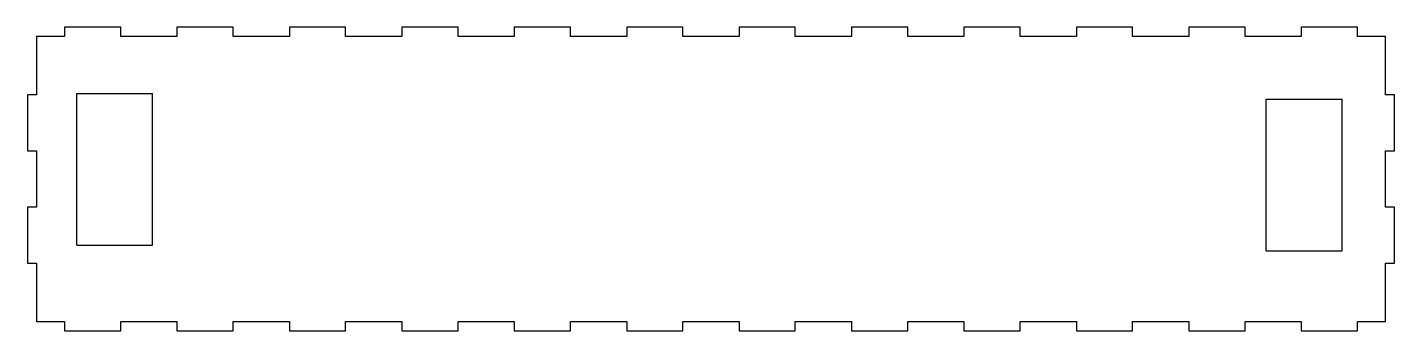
# Model space of a CAD drawing. Extents: x -489 to -39, y 79 to 179.
import ezdxf

# ---------------------------------------------------------------- set-up
doc = ezdxf.new("R2010")
doc.units = 0
doc.layers.add('VISIBLE', color=7, linetype='CONTINUOUS')

msp = doc.modelspace()

# ---------------------------------------------------------------- linework, layer by layer
at = {"layer": 'VISIBLE'}
for p, q in [((-476.95, 176), (-486.2, 176)), ((-486.2, 176), (-486.2, 156.75)), ((-458.45, 179), (-476.95, 179)), ((-476.95, 179), (-476.95, 176)), ((-458.45, 176), (-458.45, 179)), ((-439.95, 176), (-458.45, 176)), ((-421.45, 179), (-439.95, 179)), ((-439.95, 179), (-439.95, 176)), ((-421.45, 176), (-421.45, 179)), ((-402.95, 176), (-421.45, 176)), ((-384.45, 179), (-402.95, 179)), ((-402.95, 179), (-402.95, 176)), ((-384.45, 176), (-384.45, 179)), ((-365.95, 176), (-384.45, 176)), ((-347.45, 179), (-365.95, 179)), ((-365.95, 179), (-365.95, 176)), ((-347.45, 176), (-347.45, 179)), ((-328.95, 176), (-347.45, 176)), ((-310.45, 179), (-328.95, 179)), ((-328.95, 179), (-328.95, 176)), ((-310.45, 176), (-310.45, 179)), ((-291.95, 176), (-310.45, 176)), ((-273.45, 179), (-291.95, 179)), ((-291.95, 179), (-291.95, 176)), ((-273.45, 176), (-273.45, 179)), ((-254.95, 176), (-273.45, 176)), ((-236.45, 179), (-254.95, 179)), ((-254.95, 179), (-254.95, 176)), ((-236.45, 176), (-236.45, 179)), ((-217.95, 176), (-236.45, 176)), ((-199.45, 179), (-217.95, 179)), ((-217.95, 179), (-217.95, 176)), ((-199.45, 176), (-199.45, 179)), ((-180.95, 176), (-199.45, 176)), ((-162.45, 179), (-180.95, 179)), ((-180.95, 179), (-180.95, 176)), ((-162.45, 176), (-162.45, 179)), ((-143.95, 176), (-162.45, 176)), ((-125.45, 179), (-143.95, 179)), ((-143.95, 179), (-143.95, 176)), ((-125.45, 176), (-125.45, 179)), ((-106.95, 176), (-125.45, 176)), ((-88.45, 179), (-106.95, 179)), ((-106.95, 179), (-106.95, 176)), ((-88.45, 176), (-88.45, 179)), ((-69.95, 176), (-88.45, 176)), ((-51.45, 179), (-69.95, 179)), ((-69.95, 179), (-69.95, 176)), ((-51.45, 176), (-51.45, 179)), ((-42.2, 176), (-51.45, 176)), ((-42.2, 156.75), (-42.2, 176)), ((-486.2, 156.75), (-489.2, 156.75)), ((-489.2, 156.75), (-489.2, 138.25)), ((-472.96, 107.14), (-472.96, 157.14)), ((-472.96, 157.14), (-447.96, 157.14)), ((-447.96, 107.14), (-447.96, 157.14)), ((-81.52, 105.34), (-81.52, 155.34)), ((-81.52, 155.34), (-56.52, 155.34)), ((-56.52, 105.34), (-56.52, 155.34)), ((-39.2, 156.75), (-42.2, 156.75)), ((-39.2, 138.25), (-39.2, 156.75)), ((-489.2, 138.25), (-486.2, 138.25)), ((-486.2, 138.25), (-486.2, 119.75)), ((-42.2, 119.75), (-42.2, 138.25)), ((-42.2, 138.25), (-39.2, 138.25)), ((-486.2, 119.75), (-489.2, 119.75)), ((-489.2, 119.75), (-489.2, 101.25)), ((-39.2, 119.75), (-42.2, 119.75)), ((-39.2, 101.25), (-39.2, 119.75)), ((-472.96, 107.14), (-447.96, 107.14)), ((-81.52, 105.34), (-56.52, 105.34)), ((-489.2, 101.25), (-486.2, 101.25)), ((-486.2, 101.25), (-486.2, 82)), ((-42.2, 82), (-42.2, 101.25)), ((-42.2, 101.25), (-39.2, 101.25)), ((-486.2, 82), (-476.95, 82)), ((-476.95, 82), (-476.95, 79)), ((-458.45, 82), (-439.95, 82)), ((-458.45, 79), (-458.45, 82)), ((-439.95, 82), (-439.95, 79)), ((-421.45, 79), (-421.45, 82)), ((-421.45, 82), (-402.95, 82)), ((-402.95, 82), (-402.95, 79)), ((-384.45, 79), (-384.45, 82)), ((-384.45, 82), (-365.95, 82)), ((-365.95, 82), (-365.95, 79)), ((-347.45, 79), (-347.45, 82)), ((-347.45, 82), (-328.95, 82)), ((-328.95, 82), (-328.95, 79)), ((-310.45, 79), (-310.45, 82)), ((-310.45, 82), (-291.95, 82)), ((-291.95, 82), (-291.95, 79)), ((-273.45, 79), (-273.45, 82)), ((-273.45, 82), (-254.95, 82)), ((-254.95, 82), (-254.95, 79)), ((-236.45, 79), (-236.45, 82)), ((-236.45, 82), (-217.95, 82)), ((-217.95, 82), (-217.95, 79)), ((-199.45, 79), (-199.45, 82)), ((-199.45, 82), (-180.95, 82)), ((-180.95, 82), (-180.95, 79)), ((-162.45, 79), (-162.45, 82)), ((-162.45, 82), (-143.95, 82)), ((-143.95, 82), (-143.95, 79)), ((-125.45, 79), (-125.45, 82)), ((-125.45, 82), (-106.95, 82)), ((-106.95, 82), (-106.95, 79)), ((-88.45, 79), (-88.45, 82)), ((-88.45, 82), (-69.95, 82)), ((-69.95, 82), (-69.95, 79)), ((-51.45, 79), (-51.45, 82)), ((-51.45, 82), (-42.2, 82)), ((-476.95, 79), (-458.45, 79)), ((-439.95, 79), (-421.45, 79)), ((-402.95, 79), (-384.45, 79)), ((-365.95, 79), (-347.45, 79)), ((-328.95, 79), (-310.45, 79)), ((-291.95, 79), (-273.45, 79)), ((-254.95, 79), (-236.45, 79)), ((-217.95, 79), (-199.45, 79)), ((-180.95, 79), (-162.45, 79)), ((-143.95, 79), (-125.45, 79)), ((-106.95, 79), (-88.45, 79)), ((-69.95, 79), (-51.45, 79))]:
    msp.add_line(p, q, dxfattribs=at)

doc.saveas('drawing.dxf')
